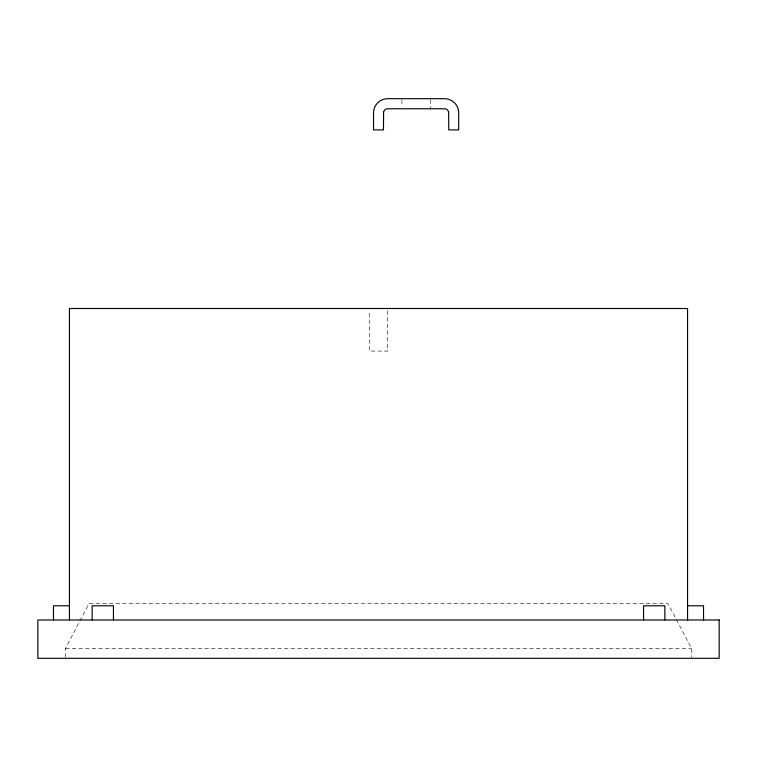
<?xml version="1.0" encoding="UTF-8"?>
<svg xmlns="http://www.w3.org/2000/svg" width="757" height="757" viewBox="0 0 757 757"><rect width="100%" height="100%" fill="white"/><g stroke="black" fill="none" stroke-linecap="round" stroke-linejoin="round"><path stroke-width="0.57" stroke-dasharray="3.79 2.84" d="M65.528 657.199L65.528 648.371L88.948 603.66L668.053 603.66L691.472 648.371L691.472 657.199M65.528 648.371L691.472 648.371M430.307 99.81L430.307 108.771M401.92 99.81L401.92 106.529M387.726 310.805L387.726 351.087L369.274 351.087L369.274 310.805"/><path stroke-width="1.14" d="M69.436 605.789L53.463 605.789L53.463 619.983M687.564 605.789L703.537 605.789L703.537 619.983M687.564 619.983L687.564 308.506L69.436 308.506L69.436 619.983M664.854 619.983L664.854 605.789L643.564 605.789L643.564 619.983M113.436 619.983L113.436 605.789L92.146 605.789L92.146 619.983M383.61 111.781L383.468 129.92L373.532 129.92L373.532 112.888A14.194 14.194 0 0 1 387.726 98.694L444.501 98.694A14.194 14.194 0 0 1 458.695 112.888L458.695 129.92L448.759 129.92L448.617 111.781L447.51 109.879L445.599 108.771L386.628 108.771L384.717 109.879L383.61 111.781M719.15 619.983L37.85 619.983L37.85 658.306L719.15 658.306L719.15 619.983"/></g></svg>
